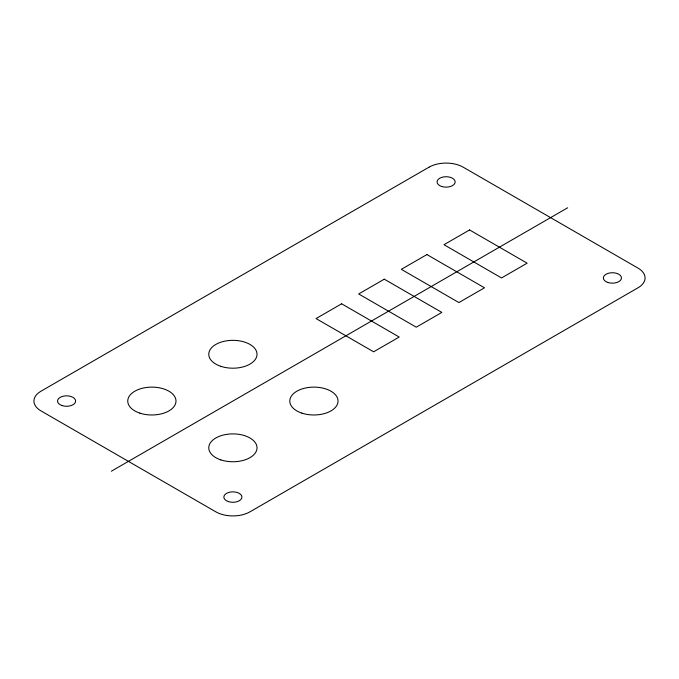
<?xml version="1.0" encoding="UTF-8"?>
<svg xmlns="http://www.w3.org/2000/svg" width="679" height="679" viewBox="0 0 679 679"><rect width="100%" height="100%" fill="white"/><g stroke="black" fill="none" stroke-linecap="round" stroke-linejoin="round"><path stroke-width="1.02" d="M111.356 471.218L567.644 207.782M429.052 167.161L40.995 391.197A24.121 13.928 0 0 0 40.995 410.897L215.837 511.839A24.121 13.928 0 0 0 249.948 511.839L638.005 287.803A24.121 13.928 0 0 0 638.005 268.103L463.163 167.161A24.121 13.928 0 0 0 429.052 167.161M341.63 303.802L316.049 318.57L373.611 351.807L399.201 337.039L341.63 303.802M384.272 279.179L358.69 293.956L416.261 327.193L441.842 312.416L384.272 279.179M426.921 254.566L401.331 269.334L458.902 302.571L484.483 287.803L426.921 254.566M469.562 229.943L443.973 244.712L501.543 277.949L527.133 263.18L469.562 229.943M220.828 366.329A24.121 13.928 0 0 0 257.018 354.268A24.121 13.928 0 0 0 220.828 342.208A24.121 13.928 0 0 0 220.828 366.329M301.849 413.112A24.121 13.928 0 0 0 338.04 401.051A24.121 13.928 0 0 0 301.849 388.991A24.121 13.928 0 0 0 301.849 413.112M220.828 459.887A24.121 13.928 0 0 0 257.018 447.826A24.121 13.928 0 0 0 220.828 435.765A24.121 13.928 0 0 0 220.828 459.887M139.806 413.112A24.121 13.928 0 0 0 175.997 401.051A24.121 13.928 0 0 0 139.806 388.991A24.121 13.928 0 0 0 139.806 413.112M441.588 186.453A9.048 5.22 0 0 0 455.151 181.93A9.048 5.22 0 0 0 441.588 177.414A9.048 5.22 0 0 0 441.588 186.453M607.892 282.472A9.048 5.22 0 0 0 621.463 277.949A9.048 5.22 0 0 0 607.892 273.425A9.048 5.22 0 0 0 607.892 282.472M228.373 501.586A9.048 5.22 0 0 0 241.936 497.07A9.048 5.22 0 0 0 228.373 492.547A9.048 5.22 0 0 0 228.373 501.586M62.061 405.575A9.048 5.22 0 0 0 75.632 401.051A9.048 5.22 0 0 0 62.061 396.528A9.048 5.22 0 0 0 62.061 405.575"/></g></svg>
